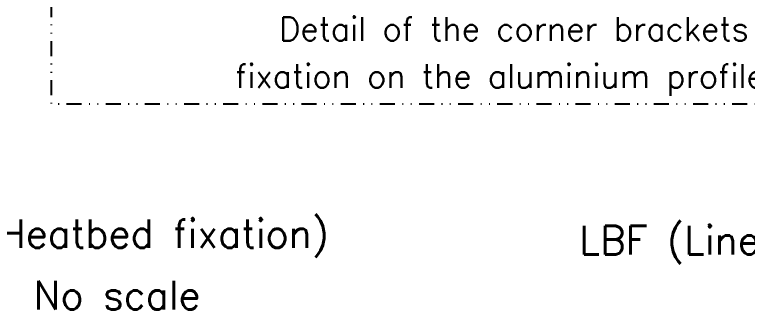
# Model space of a CAD drawing. Extents: x 20728 to 21422, y -7306 to -6812.
# Drawn here: x 21251.6 to 21344.5, y -7017 to -6979.6 of the extents above; entities that cross this region are included whole.
import ezdxf

# ---------------------------------------------------------------- set-up
doc = ezdxf.new("R2010")
doc.units = 0
doc.linetypes.add('DIVIDETINY', pattern=[4.7625, 1.905, -0.9525, 0, -0.9525, 0, -0.9525])
doc.layers.add('Cotas', color=90, linetype='Continuous')
doc.layers.add('Detalhe', color=132, linetype='DIVIDETINY')
doc.styles.get("Standard").update_dxf_attribs({"font": 'romans.shx'})

msp = doc.modelspace()

# ---------------------------------------------------------------- linework, layer by layer
at = {"layer": 'Detalhe', "flags": 128}
msp.add_lwpolyline([(21381.384, -6909.579), (21256.263, -6909.579), (21256.263, -6990.922), (21381.384, -6990.922)], close=True, dxfattribs=at)

# ---------------------------------------------------------------- texts
at = {"layer": 'Cotas', "color": 7}
for s, height, p in [('Detail of the corner brackets', 3, (21285.154, -6982.9)), ('fixation on the aluminium profiles', 3, (21279.595, -6988.9)), ('HBF (Heatbed fixation)', 3.6, (21235.617, -7009.192)), ('LBF (Linear bearing fixation)', 3.6, (21323.219, -7010.014)), ('No scale', 3.6, (21254.053, -7016.992))]:
    msp.add_text(s, height=height, dxfattribs=at).set_placement(p)

doc.saveas('drawing.dxf')
